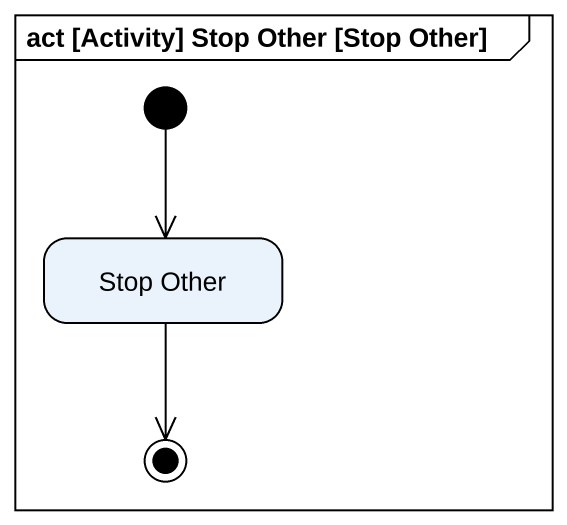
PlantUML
@startuml
mainframe act [Activity] Stop Other [Stop Other]
hide empty description
state "Stop Other" as Stop_Other
[*] --> Stop_Other
Stop_Other --> [*]
@enduml
